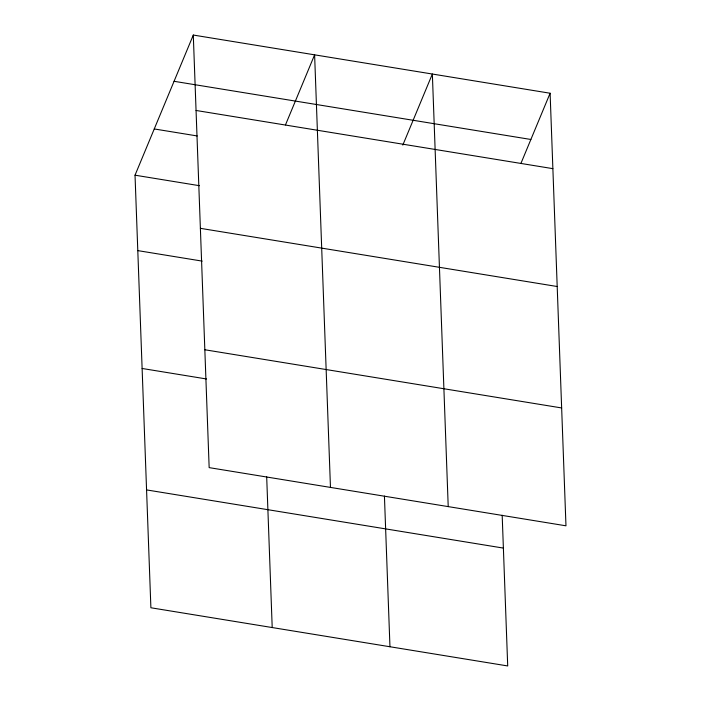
<?xml version="1.0" encoding="UTF-8"?>
<svg xmlns="http://www.w3.org/2000/svg" width="701" height="701" viewBox="0 0 701 701"><rect width="100%" height="100%" fill="white"/><g stroke="black" fill="none" stroke-linecap="round" stroke-linejoin="round"><path stroke-width="1.05" d="M502.179 515.27L507.708 665.95L150.89 607.767L135.03 175.189L193.292 35.05L550.11 93.233L565.97 525.811L209.161 467.628L193.292 35.05M285.482 124.901L314.609 54.827L330.469 487.414M402.812 145.089L432.359 74.026L448.219 506.613M520.974 163.298L550.11 93.233M174.067 81.298L530.876 139.473M196.061 110.469L552.87 168.652M154.255 128.949L197.2 135.95M135.03 175.189L199.443 185.695M200.381 228.333L557.199 286.516M137.799 250.616L202.212 261.114M204.832 349.764L561.65 407.947M142.119 368.472L206.532 378.978M146.57 489.911L503.379 548.086M384.428 496.071L389.958 646.751M266.687 476.873L272.207 627.553"/></g></svg>
